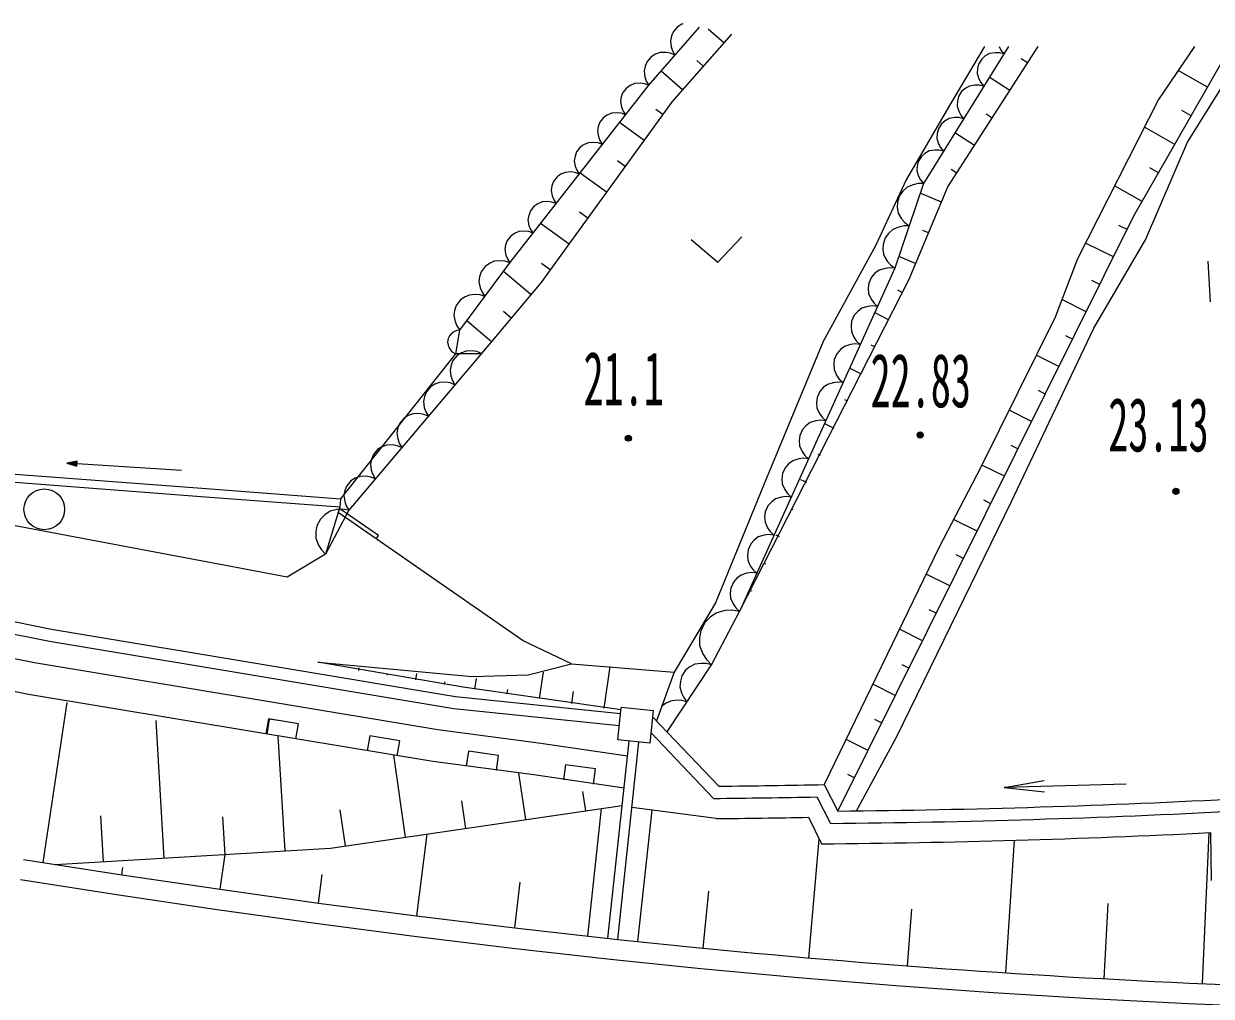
# Model space of a CAD drawing. Units: millimetres, scale not verified. Extents: x 39750 to 680000, y 20000 to 380250.
# Drawn here: x 230204 to 259403, y 253590 to 277497 of the extents above; entities that cross this region are included whole.
import ezdxf
from ezdxf.enums import TextEntityAlignment as Align

# ---------------------------------------------------------------- set-up
doc = ezdxf.new("R2010")
doc.units = ezdxf.units.MM
doc.header["$LTSCALE"] = 1000
doc.layers.add('M-BGD', color=7, linetype='Continuous', lineweight=25)
doc.styles.add('ＭＳ ゴシック', font='')
doc.styles.get('ＭＳ ゴシック').set_extended_font_data('MS Gothic')

msp = doc.modelspace()

# ---------------------------------------------------------------- linework, layer by layer
at = {"layer": 'M-BGD'}
for p, q in [((245571, 275985), (246818, 277412)), ((246280, 277422), (246180, 277308)), ((246383, 277485), (246280, 277422)), ((246416, 277497), (246383, 277485)), ((246131, 277197), (246105, 277077)), ((246180, 277308), (246131, 277197)), ((247607, 277245), (246148, 275583)), ((247419, 277030), (247037, 277365)), ((246105, 277077), (246123, 276933)), ((246123, 276933), (246158, 276828)), ((246158, 276828), (246217, 276724)), ((254414, 276937), (252326, 273567)), ((252929, 273487), (255146, 276938)), ((253830, 276937), (252942, 275446)), ((254185, 276937), (254232, 276848)), ((254232, 276848), (254304, 276759)), ((257501, 272775), (259884, 276940)), ((258990, 276940), (258108, 275634)), ((245533, 276569), (245485, 276458)), ((245634, 276683), (245533, 276569)), ((245737, 276746), (245634, 276683)), ((245853, 276788), (245737, 276746)), ((245997, 276789), (245853, 276788)), ((246108, 276771), (245997, 276789)), ((246217, 276724), (246108, 276771)), ((246910, 276451), (246752, 276590)), ((253760, 276630), (253683, 276506)), ((253848, 276705), (253760, 276630)), ((253950, 276763), (253848, 276705)), ((254086, 276786), (253950, 276763)), ((254194, 276786), (254086, 276786)), ((254304, 276759), (254194, 276786)), ((254886, 276533), (254731, 276633)), ((245485, 276458), (245458, 276338)), ((245458, 276338), (245477, 276194)), ((246402, 275872), (245876, 276334)), ((253655, 276394), (253648, 276276)), ((253648, 276276), (253688, 276144)), ((253683, 276506), (253655, 276394)), ((259311, 275938), (258592, 276349)), ((258822, 274590), (260025, 276511)), ((242157, 271620), (245571, 275985)), ((245119, 275981), (245025, 275917)), ((245225, 276027), (245119, 275981)), ((245361, 276035), (245225, 276027)), ((245466, 276023), (245361, 276035)), ((245571, 275985), (245466, 276023)), ((245477, 276194), (245512, 276089)), ((245512, 276089), (245571, 275985)), ((253456, 275965), (253353, 275907)), ((253592, 275988), (253456, 275965)), ((253699, 275988), (253592, 275988)), ((253688, 276144), (253737, 276050)), ((253809, 275961), (253699, 275988)), ((253737, 276050), (253809, 275961)), ((254451, 275856), (253946, 276181)), ((244897, 275697), (244878, 275583)), ((244937, 275804), (244897, 275697)), ((245025, 275917), (244937, 275804)), ((253189, 275708), (253160, 275596)), ((253265, 275832), (253189, 275708)), ((253353, 275907), (253265, 275832)), ((246148, 275583), (242920, 271127)), ((244878, 275583), (244903, 275449)), ((244903, 275449), (244941, 275352)), ((244941, 275352), (245002, 275258)), ((245917, 275264), (245743, 275391)), ((252942, 275446), (251905, 273658)), ((253160, 275596), (253154, 275478)), ((253154, 275478), (253194, 275346)), ((258108, 275634), (256113, 271719)), ((258908, 275235), (258677, 275368)), ((244368, 275076), (244328, 274970)), ((244456, 275189), (244368, 275076)), ((244550, 275253), (244456, 275189)), ((244656, 275299), (244550, 275253)), ((244792, 275308), (244656, 275299)), ((244897, 275296), (244792, 275308)), ((245456, 274628), (244852, 275066)), ((245002, 275258), (244897, 275296)), ((252859, 275109), (252771, 275033)), ((252961, 275167), (252859, 275109)), ((253097, 275190), (252961, 275167)), ((253205, 275190), (253097, 275190)), ((253194, 275346), (253243, 275252)), ((253315, 275163), (253205, 275190)), ((253243, 275252), (253315, 275163)), ((254017, 275180), (253868, 275275)), ((244328, 274970), (244309, 274855)), ((244309, 274855), (244334, 274722)), ((252666, 274797), (252659, 274680)), ((252694, 274910), (252666, 274797)), ((252771, 275033), (252694, 274910)), ((253582, 274503), (253098, 274813)), ((258506, 274532), (257763, 274957)), ((243981, 274526), (243887, 274462)), ((244087, 274572), (243981, 274526)), ((244223, 274580), (244087, 274572)), ((244328, 274568), (244223, 274580)), ((244433, 274530), (244328, 274568)), ((244334, 274722), (244372, 274625)), ((244372, 274625), (244433, 274530)), ((252659, 274680), (252699, 274548)), ((252699, 274548), (252748, 274454)), ((257787, 272181), (258822, 274590)), ((243759, 274242), (243740, 274128)), ((243799, 274349), (243759, 274242)), ((243887, 274462), (243799, 274349)), ((252276, 274235), (252200, 274112)), ((252364, 274310), (252276, 274235)), ((252467, 274369), (252364, 274310)), ((252603, 274392), (252467, 274369)), ((252710, 274392), (252603, 274392)), ((252820, 274365), (252710, 274392)), ((252748, 274454), (252820, 274365)), ((243740, 274128), (243765, 273994)), ((243765, 273994), (243803, 273897)), ((243803, 273897), (243864, 273803)), ((244995, 273991), (244807, 274128)), ((252171, 273999), (252165, 273882)), ((252200, 274112), (252171, 273999)), ((253147, 273826), (253005, 273917)), ((258104, 273829), (257892, 273951)), ((243230, 273621), (243190, 273515)), ((243318, 273734), (243230, 273621)), ((243412, 273798), (243318, 273734)), ((243518, 273844), (243412, 273798)), ((243654, 273853), (243518, 273844)), ((243759, 273841), (243654, 273853)), ((243864, 273803), (243759, 273841)), ((244534, 273355), (243883, 273827)), ((251905, 273658), (251158, 272053)), ((252165, 273882), (252205, 273750)), ((252205, 273750), (252254, 273656)), ((252254, 273656), (252326, 273567)), ((243190, 273515), (243171, 273400)), ((243171, 273400), (243196, 273267)), ((252326, 273567), (251622, 271485)), ((251820, 273384), (251740, 273275)), ((251922, 273477), (251820, 273384)), ((252070, 273540), (251922, 273477)), ((251975, 271222), (252929, 273487)), ((252193, 273568), (252070, 273540)), ((252326, 273567), (252193, 273568)), ((252770, 273110), (252246, 273331)), ((257702, 273126), (257027, 273513)), ((242843, 273071), (242749, 273007)), ((242949, 273117), (242843, 273071)), ((243085, 273125), (242949, 273117)), ((243190, 273113), (243085, 273125)), ((243295, 273075), (243190, 273113)), ((243196, 273267), (243234, 273170)), ((243234, 273170), (243295, 273075)), ((251686, 273113), (251683, 272978)), ((251740, 273275), (251686, 273113)), ((242621, 272787), (242602, 272673)), ((242661, 272894), (242621, 272787)), ((242749, 273007), (242661, 272894)), ((244073, 272719), (243870, 272865)), ((250227, 258155), (257501, 272775)), ((251683, 272978), (251707, 272842)), ((251707, 272842), (251787, 272702)), ((242602, 272673), (242627, 272539)), ((242627, 272539), (242665, 272442)), ((242665, 272442), (242726, 272348)), ((243612, 272082), (242914, 272588)), ((251570, 272436), (251469, 272343)), ((251719, 272499), (251570, 272436)), ((251841, 272527), (251719, 272499)), ((251787, 272702), (251868, 272608)), ((251974, 272526), (251841, 272527)), ((251868, 272608), (251974, 272526)), ((257333, 272438), (257129, 272539)), ((242092, 272166), (242052, 272060)), ((242180, 272279), (242092, 272166)), ((242274, 272343), (242180, 272279)), ((242380, 272389), (242274, 272343)), ((242516, 272397), (242380, 272389)), ((242621, 272386), (242516, 272397)), ((242726, 272348), (242621, 272386)), ((246613, 272195), (247268, 271638)), ((247268, 271638), (247861, 272260)), ((251388, 272234), (251334, 272073)), ((251469, 272343), (251388, 272234)), ((252452, 272355), (252311, 272414)), ((256515, 270013), (257787, 272181)), ((242052, 272060), (242033, 271945)), ((242033, 271945), (242058, 271812)), ((251158, 272053), (249858, 269689)), ((251334, 272073), (251331, 271937)), ((251331, 271937), (251355, 271801)), ((256998, 271764), (256310, 272106)), ((240928, 269963), (242157, 271620)), ((241653, 271603), (241549, 271528)), ((241770, 271657), (241653, 271603)), ((241921, 271670), (241770, 271657)), ((242039, 271660), (241921, 271670)), ((242157, 271620), (242039, 271660)), ((242058, 271812), (242096, 271715)), ((242096, 271715), (242157, 271620)), ((243151, 271446), (242934, 271602)), ((251355, 271801), (251436, 271661)), ((251436, 271661), (251517, 271567)), ((251517, 271567), (251622, 271485)), ((252134, 271600), (251720, 271774)), ((256113, 271719), (255564, 270286)), ((259323, 271662), (259375, 270664)), ((241413, 271279), (241395, 271151)), ((241454, 271400), (241413, 271279)), ((241549, 271528), (241454, 271400)), ((242676, 270838), (241999, 271407)), ((251622, 271485), (247802, 263052)), ((251050, 271267), (250984, 271122)), ((251134, 271362), (251050, 271267)), ((251237, 271439), (251134, 271362)), ((251382, 271484), (251237, 271439)), ((251499, 271499), (251382, 271484)), ((251622, 271485), (251499, 271499)), ((241395, 271151), (241426, 271003)), ((241426, 271003), (241472, 270896)), ((242920, 271127), (241459, 269390)), ((247802, 263052), (251975, 271222)), ((250984, 271122), (250969, 270996)), ((250969, 270996), (250979, 270868)), ((256663, 271090), (256464, 271189)), ((240935, 270700), (240839, 270571)), ((241038, 270774), (240935, 270700)), ((241155, 270828), (241038, 270774)), ((241306, 270842), (241155, 270828)), ((241424, 270831), (241306, 270842)), ((241542, 270792), (241424, 270831)), ((241472, 270896), (241542, 270792)), ((250979, 270868), (251040, 270730)), ((251040, 270730), (251107, 270634)), ((251807, 270889), (251697, 270944)), ((256328, 270416), (255728, 270715)), ((240798, 270451), (240780, 270323)), ((240839, 270571), (240798, 270451)), ((242190, 270259), (241997, 270421)), ((250710, 270425), (250625, 270330)), ((250813, 270502), (250710, 270425)), ((250957, 270547), (250813, 270502)), ((251074, 270562), (250957, 270547)), ((251198, 270548), (251074, 270562)), ((251107, 270634), (251198, 270548)), ((251471, 270221), (251136, 270390)), ((240780, 270323), (240811, 270175)), ((240811, 270175), (240857, 270067)), ((241703, 269680), (241096, 270190)), ((250559, 270185), (250545, 270059)), ((250625, 270330), (250559, 270185)), ((255564, 270286), (253729, 266581)), ((240675, 269824), (240642, 269760)), ((240721, 269882), (240675, 269824)), ((240795, 269928), (240721, 269882)), ((240857, 269953), (240795, 269928)), ((240829, 269383), (240928, 269963)), ((240857, 270067), (240928, 269963)), ((240928, 269963), (240857, 269953)), ((250545, 270059), (250554, 269931)), ((250554, 269931), (250616, 269793)), ((254485, 265739), (256515, 270013)), ((255992, 269742), (255825, 269826)), ((240642, 269760), (240627, 269670)), ((240627, 269670), (240637, 269598)), ((240637, 269598), (240661, 269528)), ((240661, 269528), (240715, 269460)), ((249858, 269689), (248466, 266327)), ((250389, 269565), (250286, 269488)), ((250533, 269610), (250389, 269565)), ((250650, 269625), (250533, 269610)), ((250616, 269793), (250683, 269697)), ((250773, 269611), (250650, 269625)), ((250683, 269697), (250773, 269611)), ((251135, 269554), (251044, 269599)), ((237990, 265809), (240829, 269383)), ((241459, 269390), (238195, 265538)), ((240758, 269219), (240711, 269104)), ((240715, 269460), (240766, 269417)), ((240860, 269339), (240758, 269219)), ((240766, 269417), (240829, 269383)), ((241459, 269390), (240829, 269383)), ((240829, 269383), (241459, 269390)), ((240965, 269405), (240860, 269339)), ((241083, 269450), (240965, 269405)), ((241232, 269454), (241083, 269450)), ((241346, 269436), (241232, 269454)), ((241459, 269390), (241346, 269436)), ((250135, 269248), (250120, 269122)), ((250201, 269393), (250135, 269248)), ((250286, 269488), (250201, 269393)), ((255657, 269069), (255099, 269347)), ((240711, 269104), (240685, 268980)), ((240685, 268980), (240706, 268833)), ((250120, 269122), (250130, 268994)), ((250130, 268994), (250191, 268856)), ((250800, 268886), (250528, 269023)), ((240312, 268634), (240207, 268568)), ((240430, 268680), (240312, 268634)), ((240579, 268683), (240430, 268680)), ((240693, 268666), (240579, 268683)), ((240806, 268620), (240693, 268666)), ((240706, 268833), (240744, 268726)), ((240744, 268726), (240806, 268620)), ((250108, 268673), (249964, 268628)), ((250225, 268688), (250108, 268673)), ((250191, 268856), (250258, 268760)), ((250349, 268674), (250225, 268688)), ((250258, 268760), (250349, 268674)), ((240106, 268449), (240058, 268334)), ((240207, 268568), (240106, 268449)), ((249776, 268456), (249710, 268311)), ((249861, 268551), (249776, 268456)), ((249964, 268628), (249861, 268551)), ((255322, 268395), (255155, 268478)), ((240058, 268334), (240032, 268210)), ((240032, 268210), (240053, 268063)), ((240053, 268063), (240091, 267955)), ((249710, 268311), (249696, 268185)), ((249696, 268185), (249705, 268057)), ((249705, 268057), (249767, 267919)), ((250464, 268219), (250392, 268255)), ((239554, 267798), (239453, 267678)), ((239659, 267864), (239554, 267798)), ((239777, 267909), (239659, 267864)), ((239926, 267913), (239777, 267909)), ((240040, 267895), (239926, 267913)), ((240153, 267849), (240040, 267895)), ((240091, 267955), (240153, 267849)), ((249767, 267919), (249834, 267823)), ((249834, 267823), (249925, 267737)), ((254987, 267721), (254431, 267998)), ((239405, 267563), (239379, 267439)), ((239453, 267678), (239405, 267563)), ((249352, 267519), (249286, 267374)), ((249437, 267613), (249352, 267519)), ((249540, 267691), (249437, 267613)), ((249684, 267736), (249540, 267691)), ((249801, 267751), (249684, 267736)), ((249925, 267737), (249801, 267751)), ((250128, 267551), (249921, 267656)), ((239379, 267439), (239400, 267293)), ((239400, 267293), (239438, 267185)), ((239438, 267185), (239501, 267079)), ((249286, 267374), (249271, 267248)), ((249271, 267248), (249281, 267120)), ((238800, 266908), (238752, 266793)), ((238901, 267027), (238800, 266908)), ((239007, 267093), (238901, 267027)), ((239125, 267139), (239007, 267093)), ((239273, 267142), (239125, 267139)), ((239387, 267125), (239273, 267142)), ((239501, 267079), (239387, 267125)), ((249281, 267120), (249342, 266982)), ((249342, 266982), (249409, 266886)), ((249409, 266886), (249500, 266800)), ((249793, 266884), (249740, 266910)), ((254651, 267047), (254485, 267130)), ((234669, 265860), (224030, 266668)), ((234579, 266068), (224045, 266867)), ((231518, 266744), (231264, 266698)), ((234084, 266514), (231264, 266698)), ((231264, 266698), (231510, 266619)), ((231290, 266696), (231511, 266735)), ((231504, 266629), (231291, 266696)), ((231315, 266695), (231501, 266726)), ((231495, 266639), (231315, 266695)), ((231340, 266693), (231491, 266718)), ((231487, 266649), (231340, 266693)), ((231366, 266691), (231481, 266709)), ((231478, 266659), (231366, 266691)), ((231391, 266690), (231471, 266700)), ((231469, 266669), (231391, 266690)), ((231416, 266688), (231461, 266691)), ((231461, 266685), (231416, 266688)), ((231460, 266679), (231416, 266688)), ((231461, 266691), (231460, 266679)), ((231471, 266700), (231469, 266669)), ((231481, 266709), (231478, 266659)), ((231491, 266718), (231487, 266649)), ((231501, 266726), (231495, 266639)), ((231511, 266735), (231504, 266629)), ((231510, 266619), (231518, 266744)), ((238752, 266793), (238727, 266669)), ((238727, 266669), (238748, 266522)), ((249012, 266677), (248927, 266582)), ((249115, 266754), (249012, 266677)), ((249260, 266799), (249115, 266754)), ((249377, 266814), (249260, 266799)), ((249500, 266800), (249377, 266814)), ((254316, 266373), (253763, 266649)), ((238354, 266323), (238248, 266257)), ((238472, 266369), (238354, 266323)), ((238620, 266372), (238472, 266369)), ((238735, 266354), (238620, 266372)), ((238848, 266308), (238735, 266354)), ((238748, 266522), (238785, 266414)), ((238785, 266414), (238848, 266308)), ((248466, 266327), (247212, 263261)), ((248862, 266437), (248847, 266311)), ((248847, 266311), (248856, 266183)), ((248927, 266582), (248862, 266437)), ((253729, 266581), (252712, 264633)), ((237990, 265809), (234579, 266068)), ((238099, 266022), (238074, 265899)), ((238147, 266137), (238099, 266022)), ((238248, 266257), (238147, 266137)), ((248856, 266183), (248918, 266045)), ((248918, 266045), (248985, 265949)), ((249457, 266216), (249313, 266289)), ((237975, 265610), (234669, 265861)), ((237990, 265809), (237975, 265610)), ((238074, 265899), (238095, 265752)), ((238095, 265752), (238132, 265644)), ((248588, 265740), (248503, 265645)), ((248691, 265817), (248588, 265740)), ((248835, 265862), (248691, 265817)), ((248952, 265877), (248835, 265862)), ((249076, 265863), (248952, 265877)), ((248985, 265949), (249076, 265863)), ((251672, 259973), (254485, 265739)), ((253981, 265699), (253811, 265784)), ((237607, 265426), (237500, 265321)), ((237735, 265511), (237607, 265426)), ((237975, 265610), (237624, 264457)), ((238195, 265538), (237624, 264457)), ((237909, 265554), (237735, 265511)), ((238049, 265563), (237909, 265554)), ((237935, 265478), (237978, 265569)), ((238867, 264837), (237935, 265478)), ((238924, 264919), (237978, 265569)), ((238195, 265538), (238049, 265563)), ((238132, 265644), (238195, 265538)), ((248437, 265500), (248422, 265374)), ((248503, 265645), (248437, 265500)), ((249121, 265549), (249088, 265566)), ((235427, 264131), (229501, 265243)), ((237411, 265153), (237385, 265005)), ((237500, 265321), (237411, 265153)), ((248422, 265374), (248432, 265246)), ((248432, 265246), (248494, 265108)), ((253646, 265026), (253067, 265313)), ((237385, 265005), (237387, 264851)), ((237387, 264851), (237450, 264683)), ((238867, 264837), (238924, 264919)), ((242482, 262324), (238867, 264837)), ((248266, 264880), (248163, 264803)), ((248411, 264925), (248266, 264880)), ((248528, 264940), (248411, 264925)), ((248494, 265108), (248561, 265012)), ((248651, 264926), (248528, 264940)), ((248561, 265012), (248651, 264926)), ((248786, 264882), (248706, 264922)), ((237450, 264683), (237523, 264565)), ((237523, 264565), (237624, 264457)), ((248013, 264563), (247998, 264437)), ((248078, 264708), (248013, 264563)), ((248163, 264803), (248078, 264708)), ((252712, 264633), (249889, 258794)), ((230890, 262607), (222137, 264360)), ((237624, 264457), (236680, 263894)), ((247998, 264437), (248007, 264309)), ((248007, 264309), (248069, 264171)), ((253310, 264352), (253133, 264440)), ((230836, 262312), (222074, 264067)), ((236680, 263894), (235427, 264129)), ((247986, 263988), (247842, 263943)), ((248103, 264003), (247986, 263988)), ((248069, 264171), (248136, 264075)), ((248227, 263989), (248103, 264003)), ((248136, 264075), (248227, 263989)), ((248450, 264214), (248436, 264221)), ((252975, 263678), (252391, 263969)), ((247654, 263771), (247588, 263626)), ((247739, 263866), (247654, 263771)), ((247842, 263943), (247739, 263866)), ((222410, 263430), (230467, 261791)), ((247588, 263626), (247573, 263500)), ((247573, 263500), (247583, 263372)), ((248114, 263547), (248098, 263555)), ((247212, 263261), (246197, 261553)), ((247583, 263372), (247645, 263234)), ((247645, 263234), (247712, 263138)), ((247712, 263138), (247802, 263052)), ((252640, 263004), (252467, 263090)), ((247088, 262914), (246958, 262785)), ((247243, 263017), (247088, 262914)), ((247113, 261734), (247802, 263052)), ((247455, 263070), (247243, 263017)), ((247625, 263082), (247455, 263070)), ((247802, 263052), (247625, 263082)), ((230322, 261004), (222245, 262648)), ((236503, 261674), (230890, 262607)), ((246851, 262580), (246819, 262399)), ((246958, 262785), (246851, 262580)), ((252305, 262330), (251736, 262613)), ((236646, 261346), (230836, 262312)), ((243669, 261765), (242482, 262324)), ((246819, 262399), (246823, 262213)), ((246823, 262213), (246900, 262009)), ((246900, 262009), (246989, 261866)), ((230467, 261791), (236196, 260843)), ((240819, 260954), (236503, 261672)), ((241012, 261187), (237433, 261800)), ((237433, 261800), (241232, 261447)), ((238444, 261594), (238455, 261662)), ((242606, 261494), (243669, 261765)), ((243669, 261765), (246197, 261553)), ((244476, 260672), (244627, 261700)), ((246021, 260091), (247113, 261734)), ((246584, 261688), (246479, 261604)), ((246704, 261751), (246584, 261688)), ((246862, 261773), (246704, 261751)), ((246987, 261769), (246862, 261773)), ((247113, 261734), (246987, 261769)), ((246989, 261866), (247113, 261734)), ((251969, 261656), (251801, 261740)), ((240779, 260657), (236645, 261345)), ((239145, 261481), (239151, 261515)), ((239847, 261368), (239873, 261527)), ((241232, 261447), (242606, 261494)), ((241297, 261140), (241335, 261402)), ((242886, 260906), (242981, 261553)), ((246197, 261553), (245763, 260363)), ((246349, 261335), (246337, 261200)), ((246386, 261464), (246349, 261335)), ((246479, 261604), (246386, 261464)), ((240549, 261255), (240559, 261316)), ((244890, 260628), (241012, 261187)), ((242091, 261023), (242107, 261130)), ((243681, 260789), (243724, 261079)), ((246337, 261200), (246378, 261045)), ((246378, 261045), (246432, 260935)), ((251634, 260983), (251080, 261258)), ((235850, 260089), (230322, 261004)), ((230682, 256875), (231275, 260810)), ((236195, 260842), (240382, 260149)), ((236196, 260843), (236593, 260777)), ((244880, 260536), (240819, 260954)), ((245982, 260784), (245889, 260709)), ((246103, 260847), (245982, 260784)), ((246261, 260869), (246103, 260847)), ((246385, 260864), (246261, 260869)), ((246512, 260829), (246385, 260864)), ((246432, 260935), (246512, 260829)), ((244848, 260238), (240779, 260657)), ((244811, 259890), (244896, 260685)), ((245692, 260603), (244896, 260685)), ((245606, 259808), (245692, 260603)), ((233659, 256985), (233459, 260366)), ((236220, 260407), (236159, 260037)), ((236239, 260405), (236178, 260035)), ((236960, 260284), (236220, 260407)), ((236515, 260359), (236239, 260405)), ((236898, 259914), (236960, 260284)), ((247293, 258755), (245676, 260454)), ((251299, 260309), (251135, 260390)), ((236446, 259991), (235850, 260089)), ((240264, 259358), (235850, 260088)), ((236628, 257164), (236461, 259987)), ((238710, 259995), (238649, 259625)), ((239450, 259872), (238710, 259995)), ((239389, 259502), (239450, 259872)), ((240382, 260149), (242859, 259822)), ((245606, 259808), (244811, 259890)), ((247165, 258454), (245634, 260063)), ((250964, 259635), (250425, 259903)), ((250681, 258151), (251672, 259973)), ((241137, 259614), (241086, 259243)), ((241880, 259511), (241137, 259614)), ((242859, 259822), (245050, 259498)), ((244569, 255015), (245089, 259861)), ((244808, 254989), (245328, 259836)), ((239594, 257501), (239300, 259517)), ((242748, 259029), (240264, 259358)), ((241828, 259139), (241880, 259511)), ((242548, 257933), (242380, 259078)), ((244965, 258702), (242748, 259029)), ((243523, 259281), (243472, 258910)), ((244266, 259177), (243523, 259281)), ((244214, 258806), (244266, 259177)), ((250628, 258961), (250469, 259040)), ((249889, 258794), (250220, 258141)), ((254311, 258724), (255297, 258890)), ((257309, 258805), (254311, 258724)), ((254311, 258724), (255304, 258612)), ((244024, 258149), (243955, 258623)), ((249707, 258491), (250037, 257839)), ((237749, 257230), (244919, 258279)), ((238118, 257284), (237987, 258176)), ((241071, 257717), (240972, 258390)), ((244072, 255070), (244409, 258205)), ((247227, 257957), (245156, 258234)), ((245305, 254938), (245652, 258168)), ((232165, 256897), (232099, 258023)), ((235154, 257074), (235098, 258002)), ((249500, 257990), (249821, 257338)), ((240117, 257577), (239863, 255566)), ((259343, 257610), (259177, 253900)), ((259381, 257612), (259403, 256432)), ((249511, 254534), (249763, 257454)), ((254554, 257423), (254341, 254166)), ((230975, 256829), (237749, 257230)), ((235032, 256219), (235156, 257077)), ((230198, 256950), (232616, 256575)), ((232616, 256575), (232643, 256758)), ((230120, 256456), (232541, 256081)), ((232616, 256575), (235032, 256219)), ((237448, 255882), (237543, 256580)), ((242276, 255272), (242408, 256397)), ((232541, 256081), (234962, 255724)), ((235032, 256219), (237448, 255882)), ((247040, 256174), (246903, 254774)), ((237448, 255882), (239863, 255566)), ((256860, 255866), (256758, 254020)), ((234962, 255724), (237381, 255387)), ((239863, 255566), (242276, 255272)), ((252031, 255729), (251925, 254337)), ((237381, 255387), (239800, 255070)), ((242276, 255272), (244808, 254989)), ((239800, 255070), (242218, 254775)), ((244808, 254989), (246903, 254774)), ((242218, 254775), (244635, 254504)), ((244635, 254504), (246854, 254276))]:
    msp.add_line(p, q, dxfattribs=at)
for centre, radius in [((245070, 267309), 75), ((245070, 267309), 65.7), ((245070, 267309), 56.3), ((245070, 267309), 46.9), ((245070, 267309), 37.5), ((245070, 267309), 28.2), ((245070, 267309), 18.8), ((245070, 267309), 9.4), ((252246, 267387), 75), ((252246, 267387), 65.7), ((252246, 267387), 56.3), ((252246, 267387), 46.9), ((252246, 267387), 37.5), ((252246, 267387), 28.2), ((252246, 267388), 18.8), ((252246, 267387), 9.4), ((230710, 265560), 500), ((258534, 266002), 75), ((258534, 266002), 65.7), ((258534, 266002), 56.3), ((258534, 266002), 46.9), ((258534, 266002), 37.5), ((258534, 266002), 28.2), ((258534, 266002), 18.8), ((258534, 266002), 9.4)]:
    msp.add_circle(centre, radius, dxfattribs=at)
for centre, radius, start, end in [((269550, 486168), 233000, 264.41016, 289.56061), ((269550, 486168), 236500, 264.41016, 289.56061), ((269550, 486168), 237000, 264.41016, 289.56061), ((245125, 486187), 227443, 270.5462, 271.20038), ((245125, 486187), 227743, 270.51343, 271.15289), ((248052, 485574), 227443, 270.5462, 273.0531), ((248052, 485574), 227743, 270.49933, 273.01367), ((245076, 485690), 227743, 270.54114, 271.11316), ((248052, 485574), 228243, 270.44391, 272.84515), ((269550, 486168), 243000, 264.41016, 289.56061), ((269550, 486168), 232500, 264.41016, 267.78632)]:
    msp.add_arc(centre, radius, start, end, dxfattribs=at)

# ---------------------------------------------------------------- texts
at = {"layer": 'M-BGD', "style": 'ＭＳ ゴシック', "width": 0.55}
for s, p in [('21.1', (243969, 267720)), ('22.83', (251026, 267673)), ('23.13', (256871, 266586))]:
    msp.add_text(s, height=1320, dxfattribs=at).set_placement(p, align=Align.BOTTOM_LEFT)

doc.saveas('drawing.dxf')
